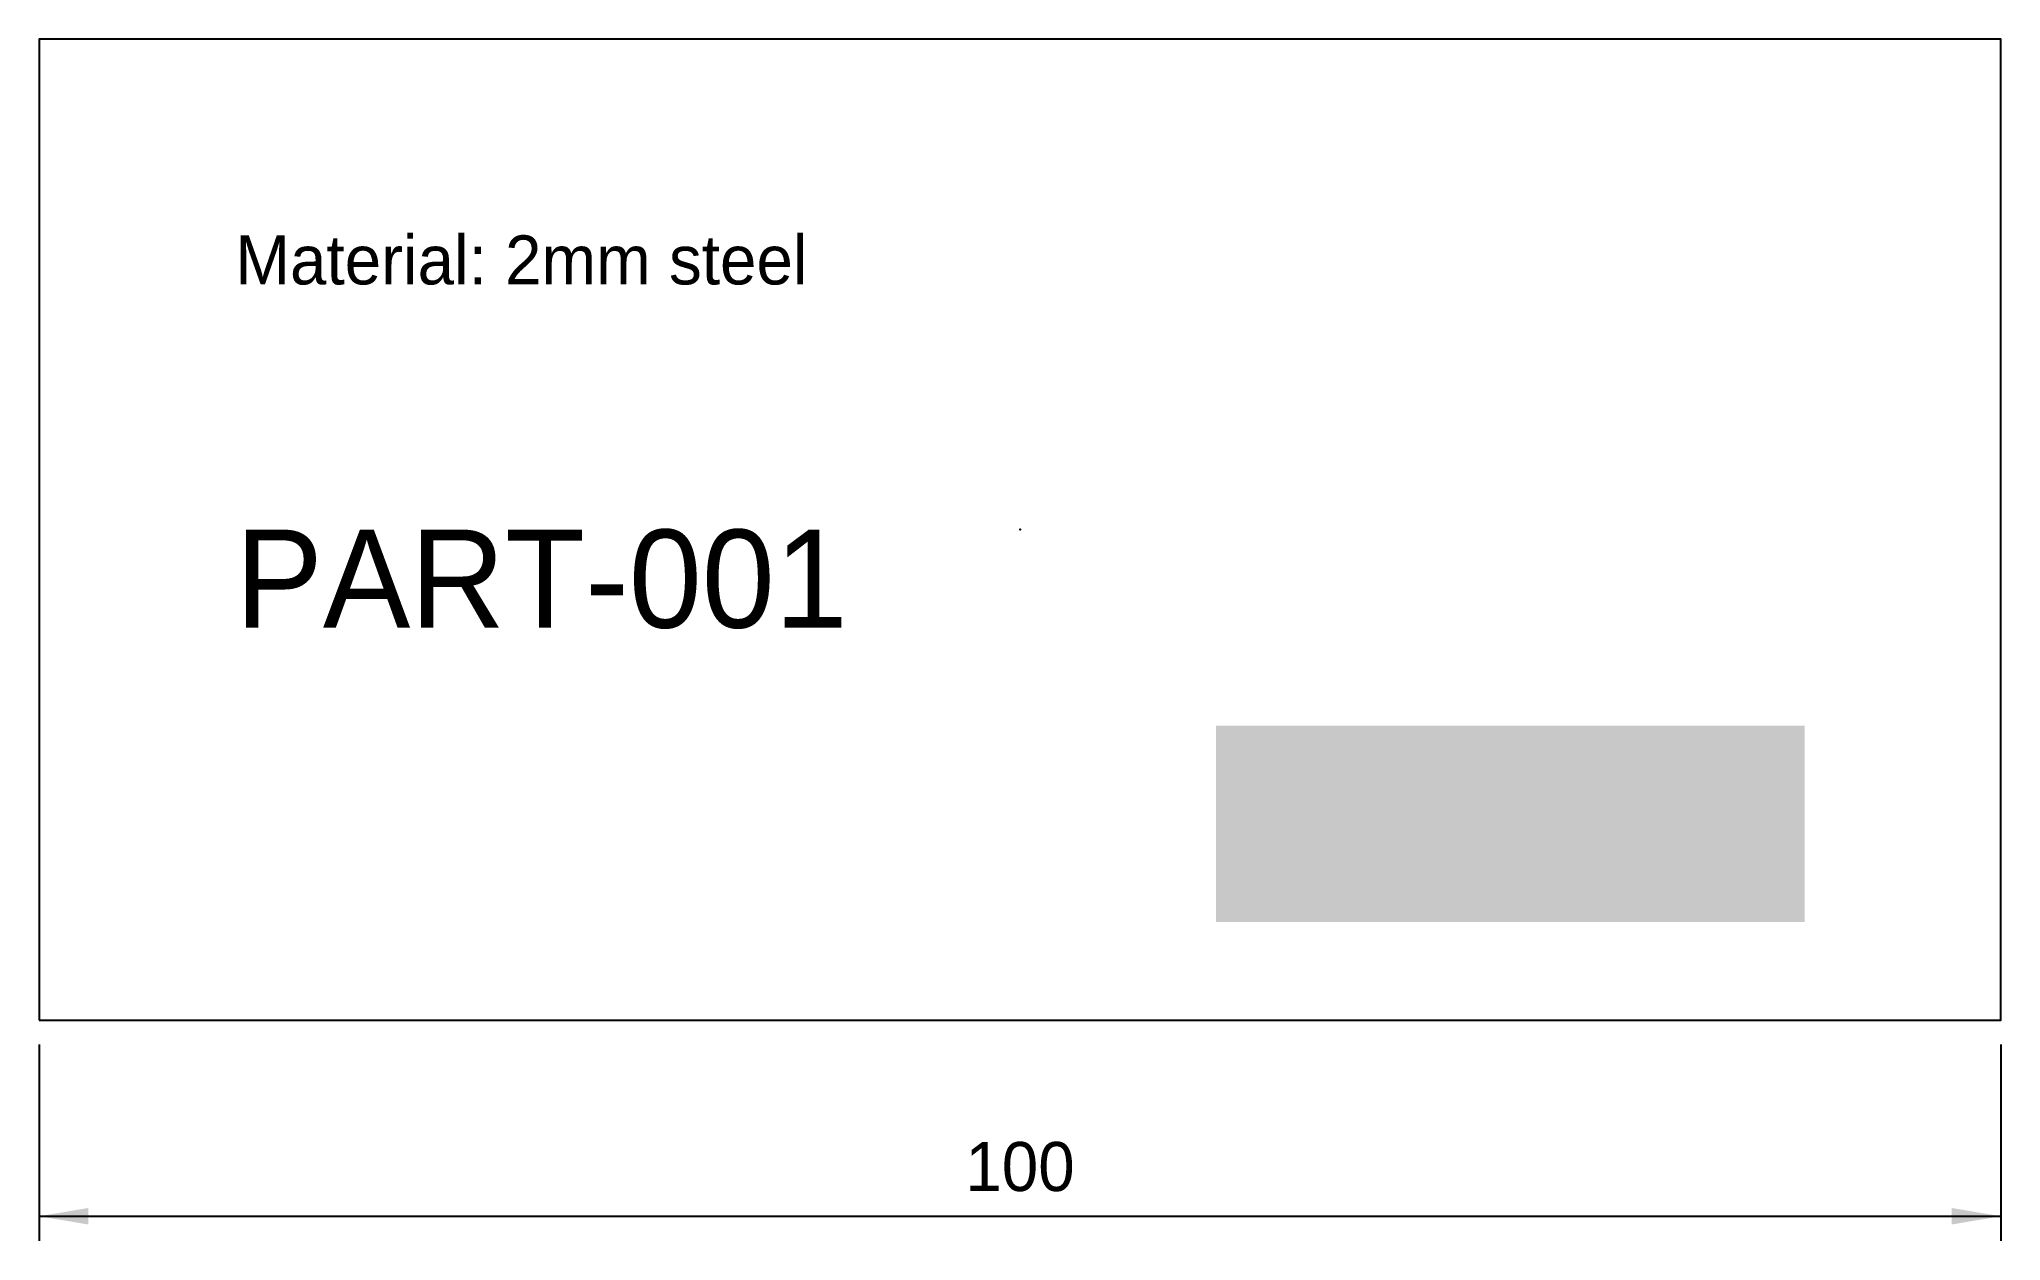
# Model space of a CAD drawing. Header units: millimetres. Extents: x 0 to 100, y -11 to 50.
import ezdxf

# ---------------------------------------------------------------- set-up
doc = ezdxf.new("R2010")
doc.units = ezdxf.units.MM
doc.dimstyles.get("Standard").update_dxf_attribs({"dimtxt": 0.18, "dimasz": 0.18, "dimexe": 0.18, "dimexo": 0.0625, "dimgap": 0.09, "dimtad": 0, "dimtih": 1, "dimtoh": 1, "dimdec": 4, "dimzin": 0, "dimdsep": 46, "dimtxsty": 'Standard', "dimcen": 0.09, "dimadec": 0, "dimazin": 0, "dimtfac": 1, "dimtdec": 4, "dimtofl": 0, "dimtmove": 0, "dimatfit": 3, "dimfxl": 1, "dimtolj": 1, "dimtzin": 0, "dimarcsym": 0})

# ---------------------------------------------------------------- blocks, each defined once
blk = doc.blocks.new('*D1')
for p, q in [((0, -1.25), (0, -11.25)), ((100, -1.25), (100, -11.25)), ((0, -10), (100, -10))]:
    blk.add_line(p, q)
for points in [[(0, -10), (2.5, -10.42), (2.5, -9.58)], [(100, -10), (97.5, -10.42), (97.5, -9.58)]]:
    blk.add_solid(points)
at = {"insert": (50, -8.75), "char_height": 2.5, "attachment_point": 8}
blk.add_mtext('100', dxfattribs=at)

msp = doc.modelspace()

# ---------------------------------------------------------------- hatches: boundary and pattern name
h = msp.add_hatch(color=256)
h.dxf.hatch_style = 1
h.paths.add_polyline_path([(60, 5), (90, 5), (90, 15), (60, 15)])

# ---------------------------------------------------------------- linework, layer by layer
msp.add_lwpolyline([(0, 0), (100, 0), (100, 50), (0, 50)], close=True)
msp.add_point((50, 25))

# ---------------------------------------------------------------- texts
msp.add_text('PART-001', height=5).set_placement((10, 20))
at = {"insert": (10, 40), "char_height": 2.5, "attachment_point": 1}
msp.add_mtext('Material: 2mm steel', dxfattribs=at)

# ---------------------------------------------------------------- dimensions: what is measured, and where the dimension line sits
dim = msp.add_linear_dim(base=(100, -10), p1=(0, 0), p2=(100, 0), dimstyle='Standard')
dim.commit()
dim.dimension.update_dxf_attribs({"geometry": '*D1', "text_midpoint": (50, -8.75)})

doc.saveas('drawing.dxf')
